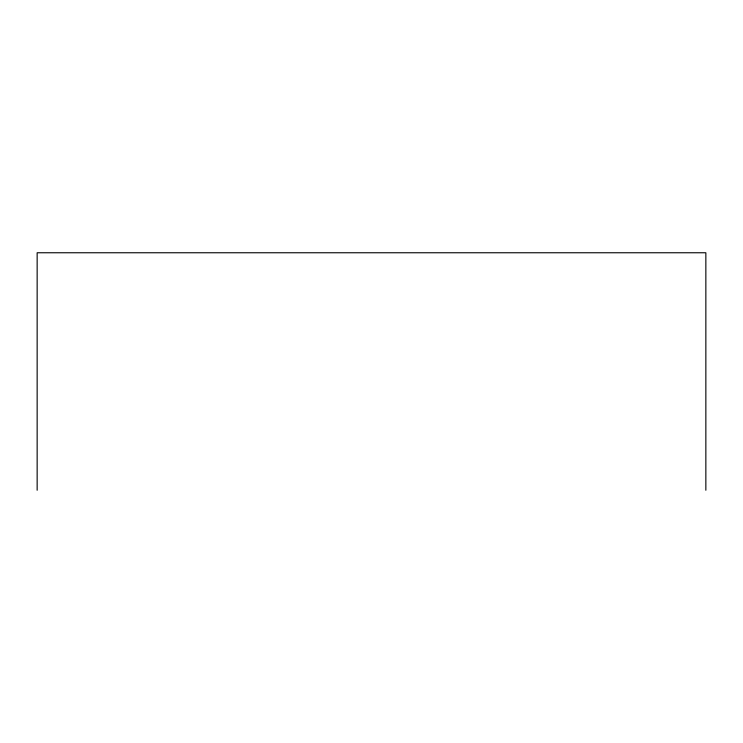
<?xml version="1.0" encoding="UTF-8"?>
<svg xmlns="http://www.w3.org/2000/svg" width="743" height="743" viewBox="0 0 743 743"><rect width="100%" height="100%" fill="white"/><g stroke="black" fill="none" stroke-linecap="round" stroke-linejoin="round"><path stroke-width="1.11" d="M705.85 490.241L705.85 252.759L37.15 252.759L37.15 490.241"/></g></svg>
